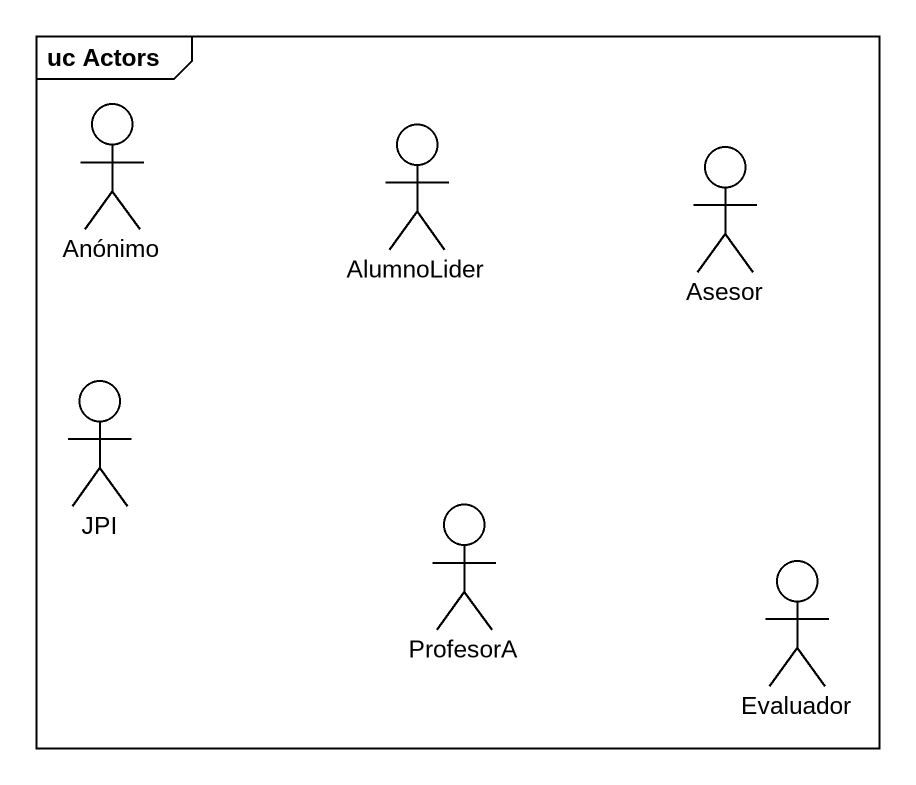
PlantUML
@startuml
mainframe uc Actors
actor Anónimo
actor AlumnoLider
actor Asesor
actor JPI
actor ProfesorA
actor Evaluador
@enduml
